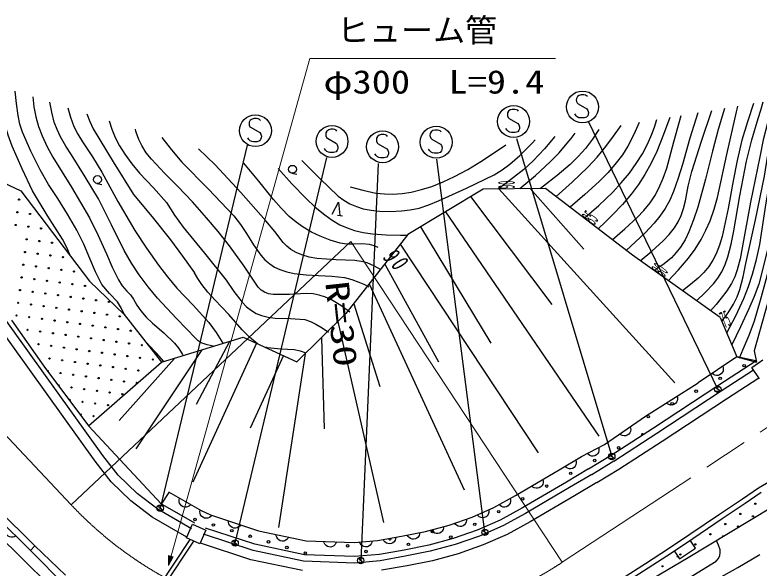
# Model space of a CAD drawing. Units: millimetres, scale not verified. Extents: x 40000 to 680000, y 20000 to 380000.
# Drawn here: x 188959 to 247056, y 262840 to 306062 of the extents above; entities that cross this region are included whole.
import ezdxf
from ezdxf.enums import TextEntityAlignment as Align

# ---------------------------------------------------------------- set-up
doc = ezdxf.new("R2010")
doc.units = ezdxf.units.MM
doc.header["$LTSCALE"] = 1000
doc.linetypes.add('CHAIN', pattern=[18.5, 12, -1.5, 3.5, -1.5])
for name, color, linetype, lineweight in [('M-BGD', 7, 'Continuous', 25), ('M-BGD-HTXT', 7, 'Continuous', 13), ('M-BMK', 2, 'CHAIN', 13), ('M-STR-STRC', 7, 'Continuous', 25)]:
    doc.layers.add(name, color=color, linetype=linetype, lineweight=lineweight)
doc.styles.add('ＭＳ ゴシック', font='')
doc.styles.get('ＭＳ ゴシック').set_extended_font_data('MS Gothic')

# ---------------------------------------------------------------- blocks, each defined once
blk = doc.blocks.new('BUHIN3')
at = {"color": 7, "linetype": 'Continuous', "lineweight": 25}
blk.add_lwpolyline([(-624, 641), (-718, 602), (-791, 529), (-860, 415), (-926, 233), (-941, 65), (-901, -96), (-799, -220), (-667, -275), (-576, -301), (-442, -297), (-347, -239), (257, 265), (388, 297), (552, 290), (689, 227), (785, 145), (861, 24), (847, -177), (748, -447), (688, -558), (594, -650), (471, -712), (306, -745)], dxfattribs=at)
blk.add_circle((0, 0), 1244, dxfattribs=at)
blk = doc.blocks.new('BUHIN21')
at = {"color": 7, "linetype": 'Continuous', "lineweight": 25}
blk.add_line((262, -158), (468, 182), dxfattribs=at)
blk.add_circle((0, 0), 306, dxfattribs=at)
blk = doc.blocks.new('BUHIN31')
at = {"color": 7, "linetype": 'Continuous', "lineweight": 25}
blk.add_lwpolyline([(-132, 120), (-151, 111), (-165, 96), (-177, 72), (-188, 35), (-189, 1), (-179, -30), (-157, -54), (-130, -63), (-111, -67), (-84, -65), (-66, -52), (48, 56), (74, 64), (107, 65), (135, 54), (155, 39), (172, 16), (171, -25), (155, -80), (144, -103), (127, -122), (103, -136), (70, -145)], dxfattribs=at)
blk.add_circle((0, 0), 249, dxfattribs=at)
blk = doc.blocks.new('BUHIN81')
at = {"color": 7, "linetype": 'Continuous', "lineweight": 25}
blk.add_lwpolyline([(452, 214), (465, 93), (452, -21), (414, -161), (340, -262), (249, -344), (109, -411), (-13, -429), (-138, -422), (-273, -364), (-369, -302), (-452, -214)], dxfattribs=at)

msp = doc.modelspace()

# ---------------------------------------------------------------- linework, layer by layer
at = {"layer": 'M-BGD'}
for p, q in [((187296, 293308), (189411, 292317)), ((189411, 292317), (194782, 285254)), ((225505, 292457), (219644, 288914)), ((230393, 292507), (225505, 292457)), ((226727, 292470), (240489, 277319)), ((229171, 292495), (233381, 287767)), ((237160, 287279), (230393, 292507)), ((224528, 291867), (230865, 283432)), ((222574, 290685), (234543, 273150)), ((214131, 290426), (214523, 290350)), ((220621, 289504), (226113, 280421)), ((219644, 288914), (214803, 282721)), ((219039, 288140), (229813, 271843)), ((244021, 282411), (237160, 287279)), ((217829, 286592), (222026, 278957)), ((195814, 271633), (185535, 286002)), ((195214, 271183), (184937, 285550)), ((248248, 285472), (246675, 279812)), ((194782, 285254), (197502, 282642)), ((216618, 285044), (224041, 268951)), ((215408, 283496), (217460, 277026)), ((197502, 282642), (200411, 278940)), ((214803, 282721), (210977, 278967)), ((244021, 282411), (245329, 279337)), ((188688, 282199), (191208, 278626)), ((214165, 282096), (217741, 266407)), ((200411, 278940), (206772, 280889)), ((206772, 280889), (210977, 278967)), ((212890, 280844), (213107, 273717)), ((207824, 280409), (202860, 269554)), ((205702, 280555), (203111, 275628)), ((203560, 279887), (198388, 272168)), ((211615, 279592), (209534, 266023)), ((246675, 279812), (246847, 278942)), ((194713, 273948), (200411, 278940)), ((201418, 279218), (197111, 274368)), ((209926, 279447), (207337, 273785)), ((245329, 279337), (242289, 277317)), ((246792, 279035), (245329, 279337)), ((245329, 279337), (246847, 278942)), ((246347, 278744), (246792, 279035)), ((246479, 278503), (247348, 279116)), ((191208, 278626), (194713, 273948)), ((243826, 277110), (246347, 278744)), ((244100, 276691), (246619, 278324)), ((247095, 277630), (246479, 278503)), ((238187, 274713), (242289, 277317)), ((244510, 276064), (247027, 277695)), ((238802, 273801), (243826, 277110)), ((239075, 273382), (244100, 276691)), ((239485, 272754), (244510, 276064)), ((234980, 272498), (238187, 274713)), ((194713, 273948), (197516, 270935)), ((235433, 271621), (238802, 273801)), ((235704, 271202), (239075, 273382)), ((233204, 271553), (234980, 272498)), ((236112, 270572), (239485, 272754)), ((197027, 270091), (195814, 271633)), ((231453, 270508), (233204, 271553)), ((233735, 270589), (235462, 271640)), ((196469, 269587), (195214, 271183)), ((200412, 267841), (197516, 270935)), ((233995, 270161), (235722, 271212)), ((246999, 269106), (249972, 270877)), ((184503, 270501), (190515, 264581)), ((228035, 268504), (231453, 270508)), ((233745, 270594), (232013, 269561)), ((234001, 270165), (232267, 269130)), ((234385, 269521), (236112, 270572)), ((184166, 270131), (190165, 264224)), ((198013, 268100), (196469, 269587)), ((198503, 268670), (197027, 270091)), ((183560, 269465), (189533, 263583)), ((232013, 269561), (228577, 267547)), ((232267, 269130), (228823, 267112)), ((234385, 269521), (232649, 268485)), ((245754, 268256), (246999, 269106)), ((200144, 267415), (198503, 268670)), ((200412, 267841), (200992, 268749)), ((200962, 268794), (203498, 267332)), ((226352, 267585), (228035, 268504)), ((232649, 268485), (229193, 266459)), ((245979, 267926), (247214, 268768)), ((199688, 266819), (198013, 268100)), ((202997, 266351), (200314, 267901)), ((243953, 267043), (245754, 268256)), ((244177, 266711), (245979, 267926)), ((202747, 265918), (200064, 267469)), ((203498, 267332), (204242, 266999)), ((224645, 266834), (226352, 267585)), ((228577, 267547), (226838, 266597)), ((241517, 263675), (247958, 267546)), ((202372, 265268), (199688, 266819)), ((204242, 266999), (207985, 265764)), ((222856, 266204), (224645, 266834)), ((228823, 267112), (227059, 266147)), ((241651, 265494), (243953, 267043)), ((241875, 265162), (244177, 266711)), ((202345, 265202), (202817, 266273)), ((202817, 266273), (203875, 265807)), ((221025, 265712), (222856, 266204)), ((226838, 266597), (225049, 265811)), ((227059, 266147), (225233, 265345)), ((229193, 266459), (227390, 265474)), ((203875, 265807), (203404, 264736)), ((207698, 264701), (203844, 265972)), ((207985, 265764), (211693, 264982)), ((219138, 265336), (221025, 265712)), ((225049, 265811), (223182, 265152)), ((197510, 257310), (202639, 265072)), ((197755, 257136), (202918, 264950)), ((203404, 264736), (202345, 265202)), ((207567, 264217), (203687, 265498)), ((211693, 264982), (215450, 264838)), ((215450, 264838), (217271, 265001)), ((217271, 265001), (219138, 265336)), ((223182, 265152), (221275, 264640)), ((225233, 265345), (223331, 264674)), ((227390, 265474), (225509, 264647)), ((239988, 264367), (241651, 265494)), ((240213, 264036), (241875, 265162)), ((190515, 264581), (190165, 264224)), ((190515, 264581), (192921, 262288)), ((207372, 263492), (203452, 264785)), ((211557, 263887), (207698, 264701)), ((221275, 264640), (219343, 264255)), ((223331, 264674), (221389, 264153)), ((225509, 264647), (223553, 263957)), ((238180, 263207), (239988, 264367)), ((193697, 260685), (190165, 264224)), ((211495, 263389), (207567, 264217)), ((215478, 263736), (211557, 263887)), ((217418, 263910), (215478, 263736)), ((219343, 264255), (217418, 263910)), ((221389, 264153), (219436, 263764)), ((223553, 263957), (221560, 263422)), ((238396, 262871), (240213, 264036)), ((189533, 263583), (193069, 260128)), ((211403, 262642), (207372, 263492)), ((215491, 263235), (211495, 263389)), ((217484, 263414), (215491, 263235)), ((219436, 263764), (217484, 263414)), ((221560, 263422), (219575, 263027)), ((233980, 259258), (241518, 263669)), ((234830, 261067), (238180, 263207)), ((219575, 263027), (217584, 262670)), ((235046, 260730), (238396, 262871))]:
    msp.add_line(p, q, dxfattribs=at)
for points in [[(193299, 287204), (193021, 287878), (192685, 288533), (191483, 290409), (190336, 292312), (189516, 294045), (188751, 295804), (188435, 296665), (188174, 297553), (187903, 298779), (187688, 300032), (187649, 300279), (187609, 300537)], [(197552, 282578), (197284, 283133), (196966, 283650), (196335, 284304), (195755, 284995), (195258, 285997), (194812, 287034), (194332, 288153), (193798, 289245), (193078, 290488), (192302, 291709), (191591, 292817), (190927, 293963), (190216, 295412), (189555, 296898), (189353, 297530), (189207, 298189), (189072, 299140), (188981, 300104)], [(251121, 299883), (250584, 298951), (250099, 297990), (249832, 297317), (249619, 296615), (249342, 295345), (249121, 294045), (248834, 292537), (248487, 291040), (247790, 288023), (247034, 285022), (246675, 284050), (246259, 283097), (245595, 281696), (244921, 280294)], [(190355, 299670), (190445, 298883), (190597, 298089), (190813, 297338), (191086, 296604), (191474, 295759), (191915, 294944), (193366, 292601), (194772, 290214), (195464, 288817), (196103, 287390), (196548, 286362), (197048, 285362), (197345, 284902), (197695, 284470), (197985, 284181), (198230, 283849), (198480, 283372), (198780, 282929), (199212, 282435), (199693, 281978), (200576, 281213), (201410, 280411), (201756, 279986), (202053, 279524), (202073, 279490), (202093, 279456)], [(204448, 280177), (203964, 280285), (203510, 280448), (203279, 280589), (203076, 280785), (201563, 282333), (200091, 283924), (199355, 284819), (198666, 285751), (198052, 286676), (197484, 287641), (196507, 289671), (195474, 291679), (194457, 293413), (193386, 295120), (192934, 295808), (192531, 296530), (192248, 297097), (192020, 297689), (191831, 298453), (191695, 299247)], [(242166, 283727), (242856, 284372), (243495, 285050), (243837, 285495), (244134, 285981), (244400, 286554), (244613, 287158), (244871, 288160), (245075, 289191), (245545, 291933), (246069, 294633), (246495, 296303), (246982, 297965), (247179, 298607), (247382, 299259)], [(248339, 299419), (247995, 298532), (247703, 297609), (247379, 296299), (247110, 294963), (246390, 291432), (245721, 287850), (245565, 286994), (245350, 286154), (245153, 285607), (244897, 285078), (244532, 284493), (244105, 283926), (243695, 283437), (243265, 282948)], [(244142, 282125), (244628, 282775), (245059, 283453), (245332, 284022), (245551, 284618), (245818, 285607), (246032, 286630), (246787, 290054), (247477, 293462), (247738, 295097), (248057, 296715), (248284, 297562), (248569, 298390), (248800, 298965), (249043, 299536)], [(244532, 281210), (245230, 282552), (245871, 283916), (246238, 284844), (246552, 285803), (246855, 286945), (247102, 288112), (247607, 291367), (248169, 294599), (248519, 295970), (248931, 297338), (249304, 298471), (249692, 299610)], [(252863, 299438), (252588, 299571), (252306, 299644), (252118, 299622), (251927, 299534), (251686, 299342), (251493, 299112), (251244, 298666), (251043, 298180), (250644, 297050), (250308, 295917), (249504, 292520), (248637, 289122), (248077, 287259), (247571, 285367), (247149, 283741), (246667, 282125), (246262, 281021), (245797, 279928), (245659, 279618), (245515, 279299)], [(193091, 298806), (193297, 298061), (193559, 297341), (193874, 296734), (194249, 296143), (195020, 294968), (195737, 293766), (197007, 291480), (198332, 289223), (199223, 287847), (200170, 286498), (200865, 285584), (201613, 284701), (202886, 283380), (204109, 282023), (204673, 281236), (205198, 280407)], [(244348, 298753), (243850, 297098), (243410, 295427), (242868, 293235), (242260, 291030), (241943, 290057), (241569, 289105), (241272, 288498), (240926, 287927), (240593, 287487), (240215, 287087), (239635, 286605), (239002, 286158), (238935, 286113), (238868, 286067)], [(239967, 285287), (240776, 286152), (241542, 287061), (242055, 287767), (242522, 288515), (242901, 289230), (243224, 289968), (243541, 290870), (243806, 291802), (244525, 295157), (245299, 298485), (245354, 298708), (245408, 298930)], [(246616, 299131), (246138, 297713), (245717, 296276), (245343, 294697), (245026, 293097), (244638, 290938), (244184, 288755), (243972, 288060), (243707, 287396), (243447, 286891), (243131, 286411), (242734, 285939), (242288, 285501), (241694, 284998), (241066, 284507)], [(194575, 298338), (194800, 297729), (195079, 297148), (196623, 294574), (198215, 292040), (199687, 290287), (201118, 288490), (202052, 287216), (202973, 285920)], [(235582, 288498), (236585, 289342), (237535, 290219), (238065, 290785), (238544, 291383), (238911, 291937), (239231, 292532), (239561, 293294), (239843, 294096), (240408, 296152), (240963, 298189)], [(242266, 298406), (241642, 296422), (241064, 294381), (240746, 293313), (240375, 292276), (240074, 291597), (239717, 290941), (239317, 290348), (238860, 289778), (238165, 289034), (237417, 288323), (237047, 287988), (236673, 287655)], [(237769, 286847), (238693, 287607), (239559, 288396), (240028, 288897), (240448, 289434), (240738, 289895), (240978, 290391), (241165, 290947), (241299, 291540), (241528, 292688), (241814, 293816), (242569, 296207), (243353, 298587)], [(196323, 297786), (196527, 297130), (196790, 296487), (197135, 295824), (197534, 295187), (198090, 294430), (198697, 293706), (199771, 292560), (200782, 291392), (201411, 290414), (202091, 289469), (203768, 287452), (205445, 285339), (206055, 284445), (206699, 283607), (207037, 283264), (207417, 282966), (207803, 282745), (208223, 282576), (208738, 282439), (209285, 282359), (210465, 282345), (211583, 282269), (212025, 282115), (212463, 281896), (212945, 281600), (213430, 281270)], [(237692, 297644), (237279, 296713), (236815, 295815), (236385, 295140), (235900, 294491), (235263, 293753), (234569, 293041), (233464, 292023), (232308, 291028)], [(233400, 290185), (234533, 291177), (235628, 292216), (236300, 292937), (236930, 293702), (237464, 294440), (237952, 295218), (238351, 295963), (238693, 296733), (238901, 297296), (239083, 297876)], [(240079, 298042), (239601, 296710), (239066, 295396), (238622, 294473), (238126, 293579), (237635, 292813), (237091, 292075), (236388, 291249), (235637, 290461), (235068, 289898), (234491, 289341)], [(215103, 282842), (214396, 283346), (213669, 283791), (213206, 284008), (212725, 284167), (212231, 284261), (211704, 284298), (210390, 284222), (209119, 284210), (208763, 284279), (208438, 284404), (208184, 284566), (207952, 284787), (206851, 286437), (205725, 288019), (204840, 289136), (203911, 290213), (202826, 291444), (201683, 292647), (200630, 293690), (199619, 294776), (199218, 295295), (198867, 295849), (198631, 296325), (198452, 296826), (198410, 296979), (198373, 297139)], [(234542, 297119), (234049, 296356), (233508, 295632), (232934, 294989), (232313, 294385), (231291, 293511), (230215, 292669), (230110, 292589), (229997, 292503)], [(231217, 291871), (232469, 292999), (233683, 294174), (234408, 294957), (235088, 295780), (235697, 296585), (236297, 297411)], [(200439, 296487), (201191, 295509), (201998, 294560), (204054, 292475), (206056, 290359), (206566, 289695), (207038, 288982), (207579, 288107), (208154, 287292), (208483, 286925), (208853, 286602), (209231, 286358), (209651, 286160), (210185, 285984), (210762, 285859), (211698, 285745), (212658, 285690), (213703, 285644), (214700, 285541), (215254, 285393), (215805, 285184), (216192, 285012), (216587, 284826)], [(231118, 296548), (230298, 295588), (229429, 294664), (228686, 293988), (227893, 293348), (227302, 292902), (226704, 292463)], [(228381, 292487), (229591, 293513), (230756, 294580), (231438, 295281), (232081, 296030), (232385, 296414), (232691, 296810)], [(211365, 294689), (212757, 293276), (214203, 291897), (214635, 291577), (215099, 291307), (215614, 291085), (216153, 290919), (216776, 290792), (217414, 290724), (218276, 290703), (219139, 290742), (219824, 290826), (220506, 290970), (221269, 291220), (222025, 291531), (224219, 292516), (226381, 293553), (226999, 293944), (227592, 294392), (228376, 295087), (229134, 295839), (229353, 296064), (229571, 296290)], [(215134, 292623), (216134, 292355), (217147, 292145), (217805, 292072), (218468, 292059), (219182, 292109), (219906, 292221), (220704, 292410), (221503, 292662), (222402, 293014), (223286, 293426), (224324, 293986), (225328, 294595), (226319, 295245), (227295, 295910)], [(217565, 286134), (217029, 286434), (216471, 286679), (215992, 286804), (215486, 286873), (214047, 286921), (212534, 287033), (211931, 287145), (211348, 287313), (210916, 287496), (210510, 287732), (210191, 287985), (209912, 288286), (209263, 289146), (208561, 289977), (206605, 292184), (204598, 294358), (203945, 294977), (203285, 295589)], [(217326, 287876), (216995, 288024), (216635, 288119), (216040, 288168), (215419, 288157), (214879, 288158), (214353, 288218), (213576, 288460), (212800, 288765), (212122, 289091), (211475, 289470), (210908, 289872), (210380, 290322), (209740, 290963), (209141, 291651), (208002, 293078), (206841, 294465)], [(209510, 294069), (210576, 292872), (211691, 291709), (212400, 291048), (213151, 290429), (213727, 290025), (214336, 289670), (214891, 289418), (215465, 289224), (216154, 289061), (216872, 288954), (217952, 288875), (219063, 288856), (219332, 288856), (219601, 288856)], [(213736, 290503), (214226, 291424), (214334, 290386)], [(207909, 280370), (207279, 280891), (206691, 281456), (205655, 282647), (204572, 283799), (204032, 284386), (203540, 285009), (203248, 285458), (202973, 285920)], [(200583, 278993), (200025, 279644), (199424, 280254), (199337, 280337), (199243, 280426)], [(211696, 279641), (211242, 279792), (210768, 279885), (209720, 279940), (208678, 280056), (208619, 280064), (208560, 280072)], [(244225, 278604), (244256, 278486), (244260, 278372), (244241, 278227), (244183, 278116), (244104, 278022), (243975, 277937), (243858, 277901), (243733, 277890), (243591, 277927), (243487, 277975), (243392, 278050)], [(240660, 276283), (240688, 276165), (240689, 276050), (240668, 275906), (240607, 275797), (240527, 275704), (240396, 275621), (240278, 275588), (240153, 275579), (240012, 275620), (239909, 275670), (239816, 275747)], [(236995, 273890), (237027, 273772), (237033, 273658), (237018, 273514), (236961, 273402), (236884, 273306), (236757, 273218), (236640, 273180), (236516, 273167), (236373, 273202), (236268, 273248), (236172, 273322)], [(234533, 272260), (234552, 272140), (234545, 272026), (234513, 271884), (234444, 271780), (234357, 271693), (234220, 271621), (234100, 271596), (233974, 271597), (233837, 271649), (233738, 271707), (233651, 271790)], [(232758, 271286), (232782, 271167), (232781, 271053), (232756, 270909), (232692, 270802), (232609, 270711), (232476, 270632), (232357, 270602), (232232, 270597), (232092, 270641), (231990, 270694), (231899, 270774)], [(230175, 269759), (230199, 269639), (230197, 269525), (230170, 269382), (230106, 269275), (230022, 269185), (229888, 269107), (229769, 269077), (229644, 269074), (229504, 269119), (229403, 269173), (229313, 269253)], [(202680, 267794), (202589, 267714), (202489, 267658), (202352, 267609), (202226, 267611), (202107, 267639), (201972, 267715), (201887, 267803), (201821, 267910), (201790, 268053), (201786, 268168), (201810, 268286)], [(227632, 268284), (227652, 268164), (227647, 268050), (227616, 267908), (227548, 267802), (227462, 267715), (227326, 267641), (227206, 267615), (227081, 267615), (226942, 267665), (226843, 267722), (226755, 267805)], [(204326, 266962), (204243, 266873), (204148, 266808), (204017, 266747), (203892, 266737), (203770, 266753), (203629, 266816), (203536, 266896), (203460, 266996), (203416, 267136), (203400, 267249), (203413, 267370)], [(225956, 267411), (225966, 267289), (225950, 267176), (225907, 267037), (225831, 266938), (225737, 266858), (225595, 266796), (225474, 266781), (225349, 266791), (225215, 266853), (225121, 266918), (225041, 267008)], [(224222, 266685), (224223, 266563), (224198, 266452), (224145, 266316), (224062, 266223), (223962, 266151), (223816, 266099), (223694, 266093), (223570, 266113), (223442, 266185), (223353, 266257), (223279, 266353)], [(206588, 266225), (206514, 266128), (206426, 266055), (206302, 265980), (206178, 265958), (206056, 265961), (205909, 266010), (205808, 266080), (205722, 266171), (205664, 266306), (205638, 266418), (205638, 266539)], [(220572, 265621), (220555, 265501), (220515, 265394), (220444, 265267), (220348, 265187), (220239, 265129), (220087, 265099), (219965, 265111), (219845, 265148), (219728, 265237), (219650, 265321), (219591, 265426)], [(222424, 266087), (222415, 265966), (222382, 265856), (222319, 265725), (222228, 265639), (222124, 265574), (221974, 265534), (221852, 265538), (221730, 265567), (221607, 265648), (221524, 265727), (221458, 265828)], [(210328, 265270), (210265, 265166), (210186, 265083), (210070, 264995), (209950, 264959), (209828, 264949), (209677, 264981), (209569, 265039), (209474, 265121), (209401, 265248), (209362, 265356), (209349, 265476)], [(214071, 264891), (214026, 264778), (213963, 264682), (213864, 264576), (213751, 264520), (213633, 264490), (213478, 264496), (213362, 264535), (213254, 264600), (213161, 264713), (213105, 264813), (213072, 264929)], [(216858, 264964), (216829, 264846), (216778, 264744), (216693, 264625), (216589, 264556), (216475, 264511), (216321, 264497), (216200, 264521), (216085, 264571), (215979, 264672), (215910, 264764), (215862, 264875)], [(218697, 265257), (218678, 265137), (218636, 265030), (218562, 264905), (218464, 264826), (218355, 264771), (218202, 264744), (218080, 264758), (217961, 264797), (217846, 264888), (217770, 264974), (217713, 265080)], [(240423, 264178), (240844, 263558), (242085, 264399), (241665, 265020)], [(241544, 262067), (243706, 263388), (243880, 263598), (243991, 263826), (244027, 264039), (244003, 264275), (243890, 264632), (243730, 265000)], [(243681, 261913), (245407, 262881), (247109, 263905)]]:
    msp.add_lwpolyline(points, dxfattribs=at)
for centre, radius in [((189286, 291630), 49.8), ((189154, 290639), 49.8), ((190145, 290507), 49.8), ((189021, 289648), 49.8), ((190013, 289516), 49.8), ((191004, 289383), 49.8), ((189880, 288524), 49.8), ((190871, 288392), 49.8), ((191863, 288259), 49.8), ((189748, 287533), 49.8), ((190739, 287401), 49.8), ((191730, 287268), 49.8), ((192721, 287136), 49.8), ((189615, 286542), 49.8), ((190607, 286410), 49.8), ((191598, 286277), 49.8), ((192589, 286145), 49.8), ((193580, 286012), 49.8), ((189483, 285551), 49.8), ((190474, 285418), 49.8), ((191465, 285286), 49.8), ((192456, 285153), 49.8), ((193448, 285021), 49.8), ((194439, 284888), 49.8), ((189350, 284560), 49.8), ((190342, 284427), 49.8), ((191333, 284295), 49.8), ((192324, 284162), 49.8), ((189218, 283568), 49.8), ((193315, 284030), 49.8), ((194306, 283897), 49.8), ((195298, 283765), 49.8), ((196289, 283632), 49.8), ((190209, 283436), 49.8), ((191200, 283303), 49.8), ((192192, 283171), 49.8), ((193183, 283039), 49.8), ((194174, 282906), 49.8), ((189085, 282577), 49.8), ((190077, 282445), 49.8), ((191068, 282312), 49.8), ((195165, 282774), 49.8), ((196156, 282641), 49.8), ((197147, 282509), 49.8), ((192059, 282180), 49.8), ((193050, 282047), 49.8), ((194041, 281915), 49.8), ((195033, 281782), 49.8), ((189944, 281454), 49.8), ((190935, 281321), 49.8), ((191927, 281189), 49.8), ((196024, 281650), 49.8), ((197015, 281518), 49.8), ((198006, 281385), 49.8), ((192918, 281056), 49.8), ((193909, 280924), 49.8), ((194900, 280791), 49.8), ((195891, 280659), 49.8), ((190803, 280330), 49.8), ((191794, 280197), 49.8), ((192785, 280065), 49.8), ((196883, 280526), 49.8), ((197874, 280394), 49.8), ((198865, 280261), 49.8), ((193777, 279933), 49.8), ((194768, 279800), 49.8), ((195759, 279668), 49.8), ((196750, 279535), 49.8), ((197741, 279403), 49.8), ((191662, 279206), 49.8), ((192653, 279074), 49.8), ((193644, 278941), 49.8), ((198732, 279270), 49.8), ((199724, 279138), 49.8), ((194635, 278809), 49.8), ((195626, 278676), 49.8), ((196618, 278544), 49.8), ((197609, 278412), 49.8), ((198600, 278279), 49.8), ((245890, 278661), 99.5), ((192520, 278083), 49.8), ((193512, 277950), 49.8), ((194503, 277818), 49.8), ((195494, 277685), 49.8), ((244018, 277664), 99.5), ((196485, 277553), 49.8), ((197476, 277420), 49.8), ((193379, 276959), 49.8), ((194370, 276827), 49.8), ((195362, 276694), 49.8), ((196353, 276562), 49.8), ((242145, 276667), 99.5), ((197344, 276429), 49.8), ((194238, 275835), 49.8), ((195229, 275703), 49.8), ((196220, 275570), 49.8), ((240273, 275670), 99.5), ((194105, 274844), 49.8), ((195097, 274712), 49.8), ((238401, 274672), 99.5), ((236091, 272240), 99.5), ((234219, 271243), 99.5), ((232346, 270246), 99.5), ((230474, 269249), 99.5), ((228602, 268252), 99.5), ((246761, 267869), 49.8), ((226729, 267254), 99.5), ((203020, 266644), 99.5), ((245590, 267076), 49.8), ((246572, 266887), 49.8), ((204455, 266206), 99.5), ((224857, 266257), 99.5), ((244419, 266282), 49.8), ((245401, 266094), 49.8), ((205890, 265769), 99.5), ((221550, 265697), 99.5), ((243249, 265489), 49.8), ((207324, 265331), 99.5), ((208759, 264894), 99.5), ((222985, 265260), 99.5), ((210194, 264456), 99.5), ((214936, 264578), 99.5), ((219678, 264700), 99.5), ((242078, 264696), 49.8), ((211629, 264019), 99.5), ((216371, 264141), 99.5), ((240710, 263740), 49.8), ((240907, 263903), 49.8), ((239517, 262981), 49.8)]:
    msp.add_circle(centre, radius, dxfattribs=at)
for centre, radius, start, end in [((190670, 279339), 49.8, 339.85496, 90.55215), ((191529, 278215), 49.8, 300.68569, 132.88361), ((192388, 277091), 49.8, 282.84426, 150.72504), ((198468, 277288), 49.8, 36.79632, 224.02289), ((193247, 275968), 49.8, 261.92878, 171.64052), ((236528, 273675), 99.5, 277.17332, 332.08087), ((237963, 273238), 99.5, 42.98623, 202.82497), ((201585, 267081), 99.5, 16.53565, 103.52589), ((218243, 265138), 99.5, 168.42025, 31.91278), ((244231, 265300), 49.8, 32.70509, 209.39811)]:
    msp.add_arc(centre, radius, start, end, dxfattribs=at)
at = {"layer": 'M-BGD-HTXT'}
for p, q in [((200940, 263047), (211983, 302655)), ((211983, 302655), (231171, 302655)), ((193357, 267781), (215193, 288352)), ((231694, 263298), (215193, 288352))]:
    msp.add_line(p, q, dxfattribs=at)
for points in [[(200940, 263047), (201322, 263719), (200960, 263820)], [(200981, 263195), (201002, 263760), (201255, 263689)], [(201001, 263267), (201022, 263725), (201220, 263670)], [(201022, 263342), (201041, 263690), (201186, 263650)], [(201042, 263414), (201061, 263656), (201151, 263631)]]:
    msp.add_lwpolyline(points, close=True, dxfattribs=at)
for points in [[(200960, 263121), (200983, 263794), (201290, 263709), (200961, 263123)], [(201098, 263616), (201063, 263488), (201080, 263621), (201116, 263611), (201063, 263488)]]:
    msp.add_lwpolyline(points, dxfattribs=at)
at = {"layer": 'M-BMK'}
for p, q in [((231694, 263298), (252995, 277327)), ((186978, 274552), (193357, 267781))]:
    msp.add_line(p, q, dxfattribs=at)
msp.add_arc((215193, 288353), 30000, 223.29236, 303.36816, dxfattribs=at)
at = {"layer": 'M-STR-STRC'}
for p, q in [((243833, 276810), (233750, 297730)), ((228129, 296414), (235553, 271557)), ((207080, 295876), (200301, 267519)), ((206148, 264800), (213299, 294919)), ((225654, 265637), (221910, 294800)), ((217305, 294441), (215952, 263437))]:
    msp.add_line(p, q, dxfattribs=at)

# ---------------------------------------------------------------- block references
at = {"layer": 'M-BGD', "rotation": 290.11846}
for name, p in [('BUHIN21', (210629, 294000)), ('BUHIN21', (195409, 293197)), ('BUHIN31', (243833, 276810)), ('BUHIN31', (235553, 271557)), ('BUHIN31', (200301, 267519)), ('BUHIN81', (188665, 265701)), ('BUHIN31', (225654, 265637)), ('BUHIN31', (206148, 264800)), ('BUHIN31', (215952, 263437))]:
    msp.add_blockref(name, p, dxfattribs=at)
at = {"layer": 'M-STR-STRC', "rotation": 290.11846}
for p in [(233271, 298866), (227890, 297730), (207738, 297012), (213717, 296175), (221850, 296115), (217664, 295756)]:
    msp.add_blockref('BUHIN3', p, dxfattribs=at)

# ---------------------------------------------------------------- texts
at = {"layer": 'M-BGD-HTXT', "style": 'ＭＳ ゴシック'}
msp.add_text('ヒューム管', height=1833, dxfattribs=at).set_placement((214107, 303399), align=Align.BOTTOM_LEFT)
at = {"layer": 'M-BGD-HTXT', "style": 'ＭＳ ゴシック', "width": 1.2}
msp.add_text('φ300\u3000L=9.4', height=1833, dxfattribs=at).set_placement((213045, 299363), align=Align.BOTTOM_LEFT)
at = {"layer": 'M-BGD-HTXT', "style": 'ＭＳ ゴシック'}
for s, height, rotation, width, p in [('90', 1320, 90.6, 0.35, (228381, 292487)), ('85', 1320, 52.4, 0.35, (234491, 289341)), ('80', 1320, 54.7, 0.35, (239967, 285287)), ('R=30', 1833, 276.2, 1.35, (212641, 285112)), ('75', 1320, 23.1, 0.35, (244532, 281210))]:
    msp.add_text(s, height=height, rotation=rotation, dxfattribs=dict(at, width=width)).set_placement(p, align=Align.BOTTOM_LEFT)
at = {"layer": 'M-BGD-HTXT', "insert": (217557, 287081), "char_height": 1320, "attachment_point": 7, "rotation": 317.3, "style": 'ＭＳ ゴシック'}
msp.add_mtext('\\T1.3;\\W0.75;\\Q15;90', dxfattribs=at)

doc.saveas('drawing.dxf')
